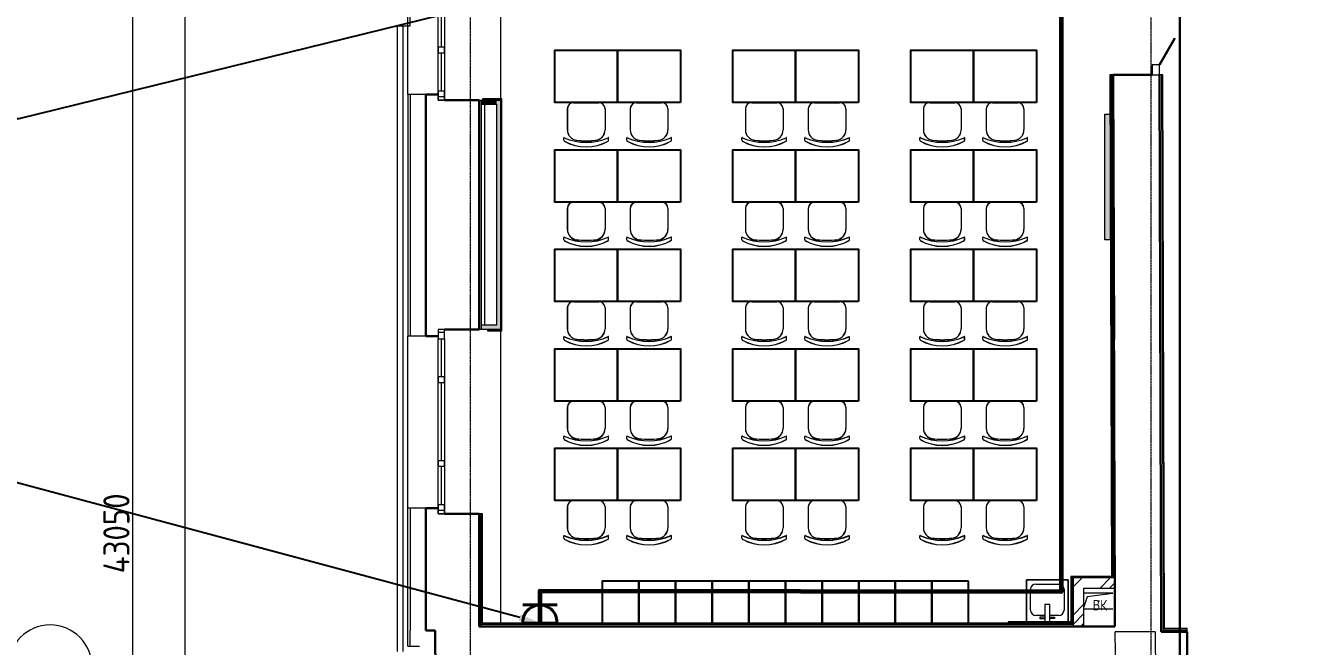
# Model space of a CAD drawing. Header units: millimetres. Extents: x -32 to 417638015, y -35 to 175284279.
# Drawn here: x 780019 to 792359, y 72212 to 78135 of the extents above; entities that cross this region are included whole.
import ezdxf
from ezdxf import colors
from ezdxf.entities.mleader import LeaderData, LeaderLine
from ezdxf.math import Vec2, Vec3

# ---------------------------------------------------------------- set-up
doc = ezdxf.new("R2010")
doc.units = ezdxf.units.MM
doc.linetypes.add('ADSK_Линия сетки', pattern=[25, 20, -2.5, 0, -2.5])
for name, color, linetype, lineweight in [('_ Окна', 7, 'Continuous', 9), ('_ЭМ_гофра', 5, 'Continuous', 60), ('_ЭМ_ТХобщее_слой', 7, 'Continuous', 30), ('Аннотация', 7, 'Continuous', 18), ('Двери', 7, 'Continuous', 9), ('Обобщенные модели', 7, 'Continuous', 18), ('Окна', 7, 'Continuous', 9), ('Оси', 253, 'Continuous', 9), ('Перекрытие', 7, 'Continuous', 18), ('Размеры', 7, 'Continuous', 9), ('Сантехника', 7, 'Continuous', 18), ('Стены внутренние', 7, 'Continuous', 18), ('Стены наружные', 7, 'Continuous', 18), ('Стены несущие', 7, 'Continuous', 30), ('Стены отделка', 7, 'Continuous', 30), ('Стены штриховка', 7, 'Continuous', 9), ('ТХ', 5, 'Continuous', 0), ('ШТРИХОВКА', 252, 'Continuous', 15), ('ЭМ', 5, 'Continuous', 40), ('ЭМ_Лоток 1_2', 162, 'Continuous', 30)]:
    doc.layers.add(name, color=color, linetype=linetype, lineweight=lineweight)
doc.layers.add('_ЭМ_Надписи', color=7, linetype='Continuous')
doc.layers.add('ЭОМ_Лотки рабочие', color=5, linetype='Continuous')
doc.styles.add('GOST Common_1', font='GOST_Common.ttf', dxfattribs={"width": 0.9, "height": 250})
doc.styles.add('GOST Common_5', font='GOST_Common.ttf', dxfattribs={"width": 0.9, "height": 200})
doc.styles.add('ЭОМ', font='isocpeur.ttf', dxfattribs={"width": 0.85, "height": 250})
doc.linetypes.add('Cable in the tray', pattern='A,5,[130,ltypeshp.shx,S=1,R=0,X=0,Y=0],1.5,[130,ltypeshp.shx,S=1.5,R=90,X=0,Y=-1],1,[130,ltypeshp.shx,S=1,R=0,X=0.5,Y=0],5', length=12.5)
doc.dimstyles.new('ADSK_Основной_2_5_мм', dxfattribs={"dimscale": 304.8, "dimtxt": 251.428749, "dimasz": 0.463911, "dimexe": 0.492126, "dimexo": 0.492126, "dimgap": 0.098425, "dimtad": 1, "dimrnd": 0.01, "dimdsep": 46, "dimtxsty": 'GOST Common_1', "dimblk1": 'OBLIQUE', "dimblk2": 'OBLIQUE', "dimsah": 1, "dimcen": 0.09, "dimdle": 0.492126, "dimazin": 2, "dimtfac": 1, "dimtdec": 4, "dimtix": 1, "dimtmove": 0, "dimatfit": 3, "dimfxl": 1, "dimtvp": 1, "dimtolj": 1, "dimtzin": 0, "dimlwd": 20, "dimlwe": 20, "dimarcsym": 2})
pattern_1 = [(45, (686.36, 338.7), (-269.4077, 269.4077), []), (45, (776.16, 338.7), (-269.4077, 269.4077), []), (45, (865.96, 338.7), (-269.4077, 269.4077), []), (45, (955.77, 338.7), (-269.4077, 269.4077), [])]

# ---------------------------------------------------------------- blocks, each defined once
blk = doc.blocks.new('_Oblique')
at = {"color": 0, "linetype": 'ByBlock', "lineweight": -2}
blk.add_line((-0.5, -0.5), (0.5, 0.5), dxfattribs=at)
blk = doc.blocks.new('*D184')
at = {"layer": 'Defpoints', "color": 0, "transparency": 16777216}
for p in [(-8940, 43384), (-9040, 334), (-8940, 334)]:
    blk.add_point(p, dxfattribs=at)
at = {"layer": 'Размеры', "color": 0, "transparency": 16777216}
for p, q in [((-9040, 43534), (-9040, 184)), ((-9090, 43384), (-9190, 43384)), ((-9090, 334), (-9190, 334))]:
    blk.add_line(p, q, dxfattribs=at)
at = {"layer": 'Размеры', "color": 0, "transparency": 16777216, "xscale": 141.4, "yscale": 141.4, "zscale": 141.4}
for p, rotation in [((-9040, 43384), 90), ((-9040, 334), 270)]:
    blk.add_blockref('_Oblique', p, dxfattribs=dict(at, rotation=rotation))
at = {"layer": 'Размеры', "color": 0, "transparency": 16777216, "insert": (-9195, 21859), "char_height": 250, "width": 971.62, "attachment_point": 5, "rotation": 90, "style": 'GOST Common_1'}
blk.add_mtext('\\A1;43050', dxfattribs=at)
blk = doc.blocks.new('*D186')
at = {"layer": 'Defpoints', "color": 0, "transparency": 16777216}
for p in [(-8441, 36884), (-8541, 20584), (-8441, 20584)]:
    blk.add_point(p, dxfattribs=at)
at = {"layer": 'Размеры', "color": 0, "transparency": 16777216}
for p, q in [((-8541, 37034), (-8541, 20434)), ((-8591, 36884), (-8691, 36884)), ((-8591, 20584), (-8691, 20584))]:
    blk.add_line(p, q, dxfattribs=at)
at = {"layer": 'Размеры', "color": 0, "transparency": 16777216, "xscale": 141.4, "yscale": 141.4, "zscale": 141.4}
for p, rotation in [((-8541, 36884), 90), ((-8541, 20584), 270)]:
    blk.add_blockref('_Oblique', p, dxfattribs=dict(at, rotation=rotation))
at = {"layer": 'Размеры', "color": 0, "transparency": 16777216, "insert": (-8696, 28734), "char_height": 250, "width": 889.8, "attachment_point": 5, "rotation": 90, "style": 'GOST Common_1'}
blk.add_mtext('\\A1;16300', dxfattribs=at)
blk = doc.blocks.new('Стул ученич штабелир №5-7')
at = {"color": 0, "linetype": 'ByBlock', "lineweight": -2}
for p, q in [((-120, 0), (120, 0)), ((-120, 0), (120, 0)), ((-180, -60), (-180, -260)), ((-180, -60), (-180, -260)), ((180, -60), (180, -260)), ((180, -60), (180, -260)), ((-213, -359), (-213, -337)), ((-213, -359), (-213, -337)), ((214, -359), (214, -337)), ((214, -359), (214, -337))]:
    blk.add_line(p, q, dxfattribs=at)
for centre, radius, start, end in [((-120, -60), 60, 90, 180), ((-120, -60), 60, 90, 180), ((120, -60), 60, 0, 90), ((120, -60), 60, 0, 90), ((-210, -337), 3, 63.8978, 180), ((-210, -337), 3, 63.8978, 180), ((-203, -359), 10, 180, 238.0683), ((-203, -359), 10, 180, 238.0683), ((0, 142), 521, 246.3195, 293.6805), ((0, 142), 521, 246.3195, 293.6805), ((0, 9), 431, 240.9917, 299.0083), ((0, 9), 431, 240.9917, 299.0083), ((-80, -260), 100, 180, 264.2584), ((-80, -260), 100, 180, 264.2584), ((0, 436), 800, 263.247, 276.753), ((0, 436), 800, 263.247, 276.753), ((80, -260), 100, 275.7416, 0), ((80, -260), 100, 275.7416, 0), ((211, -337), 3, 0, 116.1022), ((211, -337), 3, 0, 116.1022), ((204, -359), 10, 301.9317, 0), ((204, -359), 10, 301.9317, 0)]:
    blk.add_arc(centre, radius, start, end, dxfattribs=at)
blk = doc.blocks.new('Тх 2 этаж')
at = {"lineweight": 0, "true_color": 0x939598}
h = blk.add_hatch(color=252, dxfattribs=at)
h.dxf.hatch_style = 1
h.paths.add_polyline_path([(5983, 22337), (5933, 22337), (5933, 23537), (5983, 23537)])
at = {"color": 252, "true_color": 0x939598}
for points in [[(1280, 23647), (680, 23647), (680, 24147), (1280, 24147)], [(1880, 23647), (1280, 23647), (1280, 24147), (1880, 24147)], [(2980, 23647), (2380, 23647), (2380, 24147), (2980, 24147)], [(3580, 23647), (2980, 23647), (2980, 24147), (3580, 24147)], [(4680, 23647), (4080, 23647), (4080, 24147), (4680, 24147)], [(5280, 23647), (4680, 23647), (4680, 24147), (5280, 24147)], [(1280, 22697), (680, 22697), (680, 23197), (1280, 23197)], [(1880, 22697), (1280, 22697), (1280, 23197), (1880, 23197)], [(2980, 22697), (2380, 22697), (2380, 23197), (2980, 23197)], [(3580, 22697), (2980, 22697), (2980, 23197), (3580, 23197)], [(4680, 22697), (4080, 22697), (4080, 23197), (4680, 23197)], [(5280, 22697), (4680, 22697), (4680, 23197), (5280, 23197)], [(1280, 21747), (680, 21747), (680, 22247), (1280, 22247)], [(1880, 21747), (1280, 21747), (1280, 22247), (1880, 22247)], [(2980, 21747), (2380, 21747), (2380, 22247), (2980, 22247)], [(3580, 21747), (2980, 21747), (2980, 22247), (3580, 22247)], [(4680, 21747), (4080, 21747), (4080, 22247), (4680, 22247)], [(5280, 21747), (4680, 21747), (4680, 22247), (5280, 22247)], [(1280, 20797), (680, 20797), (680, 21297), (1280, 21297)], [(1880, 20797), (1280, 20797), (1280, 21297), (1880, 21297)], [(2980, 20797), (2380, 20797), (2380, 21297), (2980, 21297)], [(3580, 20797), (2980, 20797), (2980, 21297), (3580, 21297)], [(4680, 20797), (4080, 20797), (4080, 21297), (4680, 21297)], [(5280, 20797), (4680, 20797), (4680, 21297), (5280, 21297)], [(1280, 19847), (680, 19847), (680, 20347), (1280, 20347)], [(1880, 19847), (1280, 19847), (1280, 20347), (1880, 20347)], [(2980, 19847), (2380, 19847), (2380, 20347), (2980, 20347)], [(3580, 19847), (2980, 19847), (2980, 20347), (3580, 20347)], [(4680, 19847), (4080, 19847), (4080, 20347), (4680, 20347)], [(5280, 19847), (4680, 19847), (4680, 20347), (5280, 20347)]]:
    blk.add_lwpolyline(points, close=True, dxfattribs=at)
at = {"color": 252, "lineweight": 0, "true_color": 0x939598}
blk.add_lwpolyline([(5983, 22337), (5933, 22337), (5933, 23537), (5983, 23537), (5983, 22337)], dxfattribs=at)
at = {"color": 252, "true_color": 0x939598}
for points in [[(1482, 19077), (1132, 19077), (1132, 18677), (1482, 18677), (1482, 19077)], [(1832, 19077), (1482, 19077), (1482, 18677), (1832, 18677), (1832, 19077)], [(2182, 19077), (1832, 19077), (1832, 18677), (2182, 18677), (2182, 19077)], [(2532, 19077), (2182, 19077), (2182, 18677), (2532, 18677), (2532, 19077)], [(2882, 19077), (2532, 19077), (2532, 18677), (2882, 18677), (2882, 19077)], [(3232, 19077), (2882, 19077), (2882, 18677), (3232, 18677), (3232, 19077)], [(3582, 19077), (3232, 19077), (3232, 18677), (3582, 18677), (3582, 19077)], [(3932, 19077), (3582, 19077), (3582, 18677), (3932, 18677), (3932, 19077)], [(4282, 19077), (3932, 19077), (3932, 18677), (4282, 18677), (4282, 19077)], [(4632, 19077), (4282, 19077), (4282, 18677), (4632, 18677), (4632, 19077)]]:
    blk.add_lwpolyline(points, dxfattribs=at)
at = {"layer": 'ТХ', "color": 252, "lineweight": 0, "true_color": 0x939598}
for p in [(980, 23647), (1580, 23647), (2680, 23647), (3280, 23647), (4380, 23647), (4980, 23647), (980, 22697), (1580, 22697), (2680, 22697), (3280, 22697), (4380, 22697), (4980, 22697), (980, 21747), (1580, 21747), (2680, 21747), (3280, 21747), (4380, 21747), (4980, 21747), (980, 20797), (1580, 20797), (2680, 20797), (3280, 20797), (4380, 20797), (4980, 20797), (980, 19847), (1580, 19847), (2680, 19847), (3280, 19847), (4380, 19847), (4980, 19847)]:
    blk.add_blockref('Стул ученич штабелир №5-7', p, dxfattribs=at)
blk = doc.blocks.new('_ЭМ_ТХ2_2ЭТАЖнов')
at = {"layer": 'ТХ', "color": 252, "lineweight": 0, "true_color": 0x939598}
for p in [(1105, 25638), (1705, 25638), (2805, 25638), (3405, 25638), (4505, 25638), (5105, 25638), (1105, 24688), (1705, 24688), (2805, 24688), (3405, 24688), (4505, 24688), (5105, 24688), (1105, 23738), (1705, 23738), (2805, 23738), (3405, 23738), (4505, 23738), (5105, 23738), (1105, 22788), (1705, 22788), (2805, 22788), (3405, 22788), (4505, 22788), (5105, 22788), (1105, 21838), (1705, 21838), (2805, 21838), (3405, 21838), (4505, 21838), (5105, 21838)]:
    blk.add_blockref('Стул ученич штабелир №5-7', p, dxfattribs=at)
blk = doc.blocks.new('1м розетка IP20')
at = {"layer": 'ЭМ', "color": 5}
for p, q in [((-10, 163), (-10, -163)), ((163, 163), (163, -163)), ((-10, 0), (315, 0))]:
    blk.add_line(p, q, dxfattribs=at)
blk.add_arc((0, 0), 163, 266.3196, 93.6804, dxfattribs=at)
blk = doc.blocks.new('План 2 этажа')
at = {"lineweight": 9}
h = blk.add_hatch(dxfattribs=at)
h.set_pattern_fill('ANSI34', color=8, scale=20)
h.set_pattern_definition(pattern_1)
h.paths.add_polyline_path([(44851.357, 8633.7), (44751.357, 8633.7), (44751.357, 5758.7), (44851.357, 5758.7), (44851.357, 5765.757)])
h.paths.add_polyline_path([(44851.357, 8965.757), (44141.357, 8965.757), (44141.357, 8865.757), (44751.357, 8865.757), (44751.357, 8633.7), (44851.357, 8633.7)])
h.paths.add_polyline_path([(43071.357, 8965.757), (42607.411, 8965.757), (42608.511, 8865.757), (43071.357, 8865.757)])
h.paths.add_polyline_path([(44839.469, 4703.7), (44851.357, 4703.7), (44851.357, 5758.7), (44751.357, 5758.7), (44751.357, 4703.7), (44826.357, 4703.7)])
h.paths.add_polyline_path([(38937.342, -5867.992), (39332.842, -5867.992), (39332.842, -5096.401), (38937.342, -5096.401)], flags=9)
h.paths.add_polyline_path([(487.342, -5523.806), (882.842, -5523.806), (882.842, -4752.215), (487.342, -4752.215)], flags=9)
h.paths.add_polyline_path([(3487.342, -5523.806), (3882.842, -5523.806), (3882.842, -4752.215), (3487.342, -4752.215)], flags=9)
h.paths.add_polyline_path([(7622.042, -5523.806), (8049.042, -5523.806), (8049.042, -4752.215), (7622.042, -4752.215)], flags=9)
h.paths.add_polyline_path([(10637.342, -5523.806), (11032.842, -5523.806), (11032.842, -4752.215), (10637.342, -4752.215)], flags=9)
h.paths.add_polyline_path([(18537.342, -5523.806), (18932.842, -5523.806), (18932.842, -4752.215), (18537.342, -4752.215)], flags=9)
h.paths.add_polyline_path([(31035.791, -5523.806), (31431.291, -5523.806), (31431.291, -4752.215), (31035.791, -4752.215)], flags=9)
h.paths.add_polyline_path([(42337.342, -5523.806), (42732.842, -5523.806), (42732.842, -4752.215), (42337.342, -4752.215)], flags=9)
h.paths.add_polyline_path([(49290.092, -5523.806), (49780.092, -5523.806), (49780.092, -4752.215), (49290.092, -4752.215)], flags=9)
h.paths.add_polyline_path([(-5981.158, -5523.806), (-5648.658, -5523.806), (-5648.658, -4752.215), (-5981.158, -4752.215)], flags=9)
h.paths.add_polyline_path([(55758.592, -5523.806), (56311.592, -5523.806), (56311.592, -4752.215), (55758.592, -4752.215)], flags=9)
h.paths.add_polyline_path([(-10042.694, -119.379), (-9584.194, -119.379), (-9584.194, 652.212), (-10042.694, 652.212)], flags=9)
h.paths.add_polyline_path([(-10026.944, 8180.621), (-9599.944, 8180.621), (-9599.944, 8952.212), (-10026.944, 8952.212)], flags=9)
h.paths.add_polyline_path([(-10011.644, 12830.621), (-9616.144, 12830.621), (-9616.144, 13602.212), (-10011.644, 13602.212)], flags=9)
h.paths.add_polyline_path([(-10042.694, 20130.621), (-9584.194, 20130.621), (-9584.194, 20902.212), (-10042.694, 20902.212)], flags=9)
h.paths.add_polyline_path([(-10011.644, 36430.621), (-9616.144, 36430.621), (-9616.144, 37202.212), (-10011.644, 37202.212)], flags=9)
h.paths.add_polyline_path([(-10058.894, 42930.621), (-9568.894, 42930.621), (-9568.894, 43702.212), (-10058.894, 43702.212)], flags=9)
h.paths.add_polyline_path([(-10026.944, 1680.621), (-9599.944, 1680.621), (-9599.944, 2452.212), (-10026.944, 2452.212)], flags=9)
h.paths.add_polyline_path([(46258.592, -5523.806), (46811.592, -5523.806), (46811.592, -4752.215), (46258.592, -4752.215)], flags=9)
h = blk.add_hatch()
h.set_pattern_fill('ANSI34', color=8, scale=20)
h.set_pattern_definition(pattern_1)
h.paths.add_polyline_path([(-56.132, 21436.041), (-56.132, 20970.041), (43.868, 20970.041), (43.868, 21336.041), (338.83, 21336.041), (338.529, 21436.041)])
at = {"layer": 'Стены внутренние'}
for points in [[(-5711.43, 25955.694), (-5565.219, 25955.694), (-5565.219, 25995.694), (-5711.43, 25995.694)], [(-5525.219, 23845.698), (-5525.219, 25995.694), (-5565.219, 25995.694), (-5565.219, 23845.698)], [(-5525.219, 23805.698), (-5525.219, 23845.698), (-5711.43, 23845.698), (-5711.43, 23805.698)]]:
    blk.add_hatch(color=8, dxfattribs=at).paths.add_polyline_path(points)
at = {"layer": '_ Окна', "color": 8}
for p, q in [((-6091.43, 26505.694), (-6091.43, 27245.694)), ((-6091.43, 26085.694), (-6091.43, 26445.694)), ((-6061.43, 26025.694), (-6121.43, 26025.694)), ((-6061.43, 23775.698), (-6121.43, 23775.698)), ((-6091.43, 23355.698), (-6091.43, 23715.698)), ((-6091.43, 22555.698), (-6091.43, 23295.698)), ((-6091.43, 22135.698), (-6091.43, 22495.698)), ((-6061.43, 22075.698), (-6121.43, 22075.698))]:
    blk.add_line(p, q, dxfattribs=at)
at = {"layer": '_ Окна', "color": 8, "lineweight": 18}
for p, q in [((-6121.43, 26505.694), (-6061.43, 26505.694)), ((-6121.43, 26445.694), (-6121.43, 26505.694)), ((-6061.43, 26445.694), (-6121.43, 26445.694)), ((-6061.43, 26505.694), (-6061.43, 26445.694)), ((-6121.43, 26085.694), (-6061.43, 26085.694)), ((-6121.43, 25995.694), (-6121.43, 26085.694)), ((-6061.43, 26085.694), (-6061.43, 25995.694)), ((-6061.43, 25995.694), (-6121.43, 25995.694)), ((-6061.43, 23805.698), (-6121.43, 23805.698)), ((-6121.43, 23805.698), (-6121.43, 23715.698)), ((-6121.43, 23715.698), (-6061.43, 23715.698)), ((-6061.43, 23715.698), (-6061.43, 23805.698)), ((-6121.43, 23355.698), (-6061.43, 23355.698)), ((-6121.43, 23295.698), (-6121.43, 23355.698)), ((-6061.43, 23355.698), (-6061.43, 23295.698)), ((-6061.43, 23295.698), (-6121.43, 23295.698)), ((-6121.43, 22555.698), (-6061.43, 22555.698)), ((-6121.43, 22495.698), (-6121.43, 22555.698)), ((-6061.43, 22495.698), (-6121.43, 22495.698)), ((-6061.43, 22555.698), (-6061.43, 22495.698)), ((-6121.43, 22135.698), (-6061.43, 22135.698)), ((-6121.43, 22045.698), (-6121.43, 22135.698)), ((-6061.43, 22135.698), (-6061.43, 22045.698)), ((-6061.43, 22045.698), (-6121.43, 22045.698))]:
    blk.add_line(p, q, dxfattribs=at)
at = {"layer": 'Двери', "color": 8, "lineweight": 30}
blk.add_line((763.904, 26332.948), (910.64, 26588.865), dxfattribs=at)
at = {"layer": 'Двери', "color": 8}
for p, q in [((763.904, 26332.948), (693.904, 26332.739)), ((693.904, 26332.739), (694.188, 26237.739)), ((764.188, 26237.948), (763.904, 26332.948)), ((694.188, 26237.739), (764.188, 26237.948))]:
    blk.add_line(p, q, dxfattribs=at)
at = {"layer": 'Обобщенные модели', "color": 8}
for p, q in [((318.972, 21288.7), (43.868, 21288.7)), ((318.972, 21288.7), (43.868, 21288.7)), ((75.156, 21251.2), (43.868, 21157.337)), ((318.98, 21286.032), (75.156, 21251.2)), ((43.868, 21138.7), (319.422, 21138.7)), ((43.868, 21138.7), (319.422, 21138.7))]:
    blk.add_line(p, q, dxfattribs=at)
for start, end in [(90, 270), (150, 270), (105, 120), (270, 90), (270, 15)]:
    blk.add_arc((187.656, 21213.7), 2.5, start, end, dxfattribs=at)
at = {"layer": 'Окна', "color": 8}
for p, q in [((-6121.43, 26505.694), (-6121.43, 27245.694)), ((-6061.43, 27245.694), (-6061.43, 26505.694)), ((-6121.43, 26505.694), (-6121.43, 26445.694)), ((-6121.43, 26085.694), (-6121.43, 26445.694)), ((-6061.43, 26445.694), (-6061.43, 26505.694)), ((-6061.43, 26445.694), (-6061.43, 26085.694)), ((-6121.43, 26085.694), (-6121.43, 25995.694)), ((-6061.43, 25995.694), (-6061.43, 26085.694)), ((-6121.43, 25995.694), (-6061.43, 25995.694)), ((-6121.43, 23805.698), (-6121.43, 23715.698)), ((-6061.43, 23805.698), (-6121.43, 23805.698)), ((-6121.43, 23355.698), (-6121.43, 23715.698)), ((-6061.43, 23715.698), (-6061.43, 23805.698)), ((-6061.43, 23715.698), (-6061.43, 23355.698)), ((-6121.43, 23355.698), (-6121.43, 23295.698)), ((-6061.43, 23295.698), (-6061.43, 23355.698)), ((-6121.43, 22555.698), (-6121.43, 23295.698)), ((-6061.43, 23295.698), (-6061.43, 22555.698)), ((-6121.43, 22555.698), (-6121.43, 22495.698)), ((-6121.43, 22135.698), (-6121.43, 22495.698)), ((-6061.43, 22495.698), (-6061.43, 22555.698)), ((-6061.43, 22495.698), (-6061.43, 22135.698)), ((-6121.43, 22135.698), (-6121.43, 22045.698)), ((-6061.43, 22045.698), (-6061.43, 22135.698)), ((-6121.43, 22045.698), (-6061.43, 22045.698))]:
    blk.add_line(p, q, dxfattribs=at)
at = {"layer": 'Оси', "color": 8, "linetype": 'ADSK_Линия сетки'}
for p, q in [((685.923, -4690.674), (685.923, 44561.698)), ((-5814.077, -4690.674), (-5814.077, 44448.764))]:
    blk.add_line(p, q, dxfattribs=at)
at = {"layer": 'Оси', "color": 8, "lineweight": 20}
for start, end in [(90, 270), (270, 90)]:
    blk.add_arc((-9828.371, 20583.7), 400, start, end, dxfattribs=at)
at = {"layer": 'Перекрытие', "color": 8}
for p, q in [((-5525.219, 26007.694), (-5525.219, 28721.7)), ((-5681.43, 25955.694), (-5681.43, 23845.698))]:
    blk.add_line(p, q, dxfattribs=at)
blk.add_lwpolyline([(-5699.474, 21002.041), (-5525.219, 21002.041), (-5525.219, 23793.845)], dxfattribs=at)
at = {"layer": 'Сантехника', "color": 8}
for p, q in [((-506.132, 21415.041), (-506.132, 21015.041)), ((-106.132, 21415.041), (-506.132, 21415.041)), ((-506.132, 21415.041), (-106.132, 21415.041)), ((-506.132, 21015.041), (-506.132, 21415.041)), ((-416.131, 21375.042), (-196.132, 21375.042)), ((-106.132, 21015.041), (-106.132, 21415.041)), ((-106.132, 21415.041), (-106.132, 21015.041)), ((-466.131, 21125.041), (-466.131, 21325.042)), ((-146.132, 21325.042), (-146.132, 21125.041)), ((-331.132, 21180.054), (-331.132, 21015.041)), ((-281.132, 21180.054), (-331.132, 21180.054)), ((-281.132, 21015.041), (-281.132, 21180.054)), ((-331.132, 21075.041), (-416.131, 21075.041)), ((-376.132, 21060.041), (-376.132, 21045.041)), ((-331.132, 21060.041), (-376.132, 21060.041)), ((-376.132, 21045.041), (-331.132, 21045.041)), ((-196.132, 21075.041), (-281.132, 21075.041)), ((-281.132, 21060.041), (-236.132, 21060.041)), ((-236.132, 21045.041), (-281.132, 21045.041)), ((-236.132, 21060.041), (-236.132, 21045.041))]:
    blk.add_line(p, q, dxfattribs=at)
for centre, start, end in [((-416.131, 21325.042), 90, 180), ((-196.132, 21325.042), 0, 90), ((-416.131, 21125.041), 180, 270), ((-196.132, 21125.041), 270, 0)]:
    blk.add_arc(centre, 50, start, end, dxfattribs=at)
at = {"layer": 'Стены внутренние', "color": 8}
for p, q in [((722.996, 20918.7), (342.976, 20918.7)), ((347.745, 20460.041), (342.976, 20918.7)), ((722.996, 20918.7), (728.923, 20348.7))]:
    blk.add_line(p, q, dxfattribs=at)
at = {"layer": 'Стены наружные', "color": 8}
for p, q in [((-6412.43, 26705.588), (-6412.43, 27795.408)), ((-6391.43, 26705.588), (-6391.43, 27690.694)), ((-6511.43, 20732.028), (-6511.43, 26705.588)), ((-6511.43, 26705.588), (-6391.43, 26705.588)), ((-6461.43, 26705.588), (-6461.43, 20732.028)), ((-6411.43, 26050.694), (-6411.43, 26705.588)), ((-6411.43, 22100.698), (-6411.43, 23740.698))]:
    blk.add_line(p, q, dxfattribs=at)
at = {"layer": 'Стены несущие', "color": 8}
for p, q in [((331.706, 23708.645), (324.116, 26236.633)), ((694.188, 26237.739), (324.19, 26236.634)), ((324.19, 26236.634), (339.928, 20970.041)), ((780.083, 20918.7), (764.188, 26237.948)), ((-6241.43, 26050.694), (-6241.43, 23740.698)), ((-6121.43, 26050.694), (-6241.43, 26050.694)), ((-5731.43, 25995.694), (-6061.43, 25995.694)), ((-5731.43, 25995.694), (-5731.43, 23805.698)), ((-5731.43, 23805.698), (-5731.43, 25995.694)), ((-6241.43, 23740.698), (-6121.43, 23740.698)), ((-6061.43, 23805.698), (-5731.43, 23805.698)), ((339.868, 20990.041), (335.909, 22308.651)), ((-6241.43, 20932.233), (-6241.43, 22100.698)), ((-6121.43, 22100.698), (-6241.43, 22100.698)), ((-5731.43, 22045.698), (-6061.43, 22045.698)), ((-5731.43, 22045.698), (-5731.43, 20969.923)), ((-5731.43, 20969.58), (-5731.43, 22045.698)), ((-6241.43, 20932.233), (-6151.44, 20932.233)), ((-6145.563, 19787.106), (-6151.44, 20932.233)), ((-5641.627, 20970.041), (-5731.43, 20969.58)), ((339.928, 20970.041), (-5641.627, 20970.041)), ((1028.468, 20918.7), (780.083, 20918.7)), ((1028.468, 20348.7), (1028.468, 20918.7))]:
    blk.add_line(p, q, dxfattribs=at)
at = {"layer": 'Стены отделка', "color": 8, "lineweight": 9}
for p, q in [((324.116, 26236.633), (292.116, 26236.538)), ((292.116, 26236.538), (306.493, 21448.041)), ((796.188, 26238.044), (764.188, 26237.948)), ((784.188, 26238.008), (800.053, 20928.72)), ((811.988, 20950.7), (796.188, 26238.044)), ((-6411.43, 26050.694), (-6411.43, 23740.698)), ((-6241.43, 26050.694), (-6411.43, 26050.694)), ((-6391.43, 26050.694), (-6391.43, 26046.694)), ((-5731.43, 25995.694), (-5525.219, 25995.694)), ((-5711.43, 25995.694), (-5711.43, 23845.698)), ((-5711.43, 25955.694), (-5565.219, 25955.694)), ((-5515.219, 26007.694), (-5699.43, 26007.694)), ((-5699.43, 26007.694), (-5699.43, 25995.694)), ((-5565.219, 25955.694), (-5565.219, 23845.698)), ((-5525.219, 23805.698), (-5525.219, 25995.694)), ((-5513.219, 23795.698), (-5513.219, 26005.694)), ((-5565.219, 23845.698), (-5711.43, 23845.698)), ((-5711.43, 23845.698), (-5711.43, 23805.698)), ((-6241.43, 23740.698), (-6411.43, 23740.698)), ((-6391.43, 23746.698), (-6391.43, 23740.698)), ((-5525.219, 23805.698), (-5731.43, 23805.698)), ((-5651.43, 23805.698), (-5651.43, 23793.698)), ((-5651.43, 23793.698), (-5515.219, 23793.698)), ((335.909, 22308.651), (331.706, 23708.645)), ((-6411.43, 20782.233), (-6411.43, 22100.698)), ((-6241.43, 22100.698), (-6411.43, 22100.698)), ((-6391.43, 22096.698), (-6391.43, 22100.698)), ((-5699.43, 22045.698), (-5731.43, 22045.698)), ((-5699.43, 21002.041), (-5699.43, 22045.698)), ((318.247, 21530.111), (318.529, 21436.041)), ((-81.132, 21448.041), (-81.132, 21015.041)), ((-56.132, 21448.041), (-81.132, 21448.041)), ((-56.132, 20970.041), (-56.132, 21448.041)), ((306.529, 21448.041), (-56.132, 21448.041)), ((-56.132, 21436.041), (338.571, 21436.041)), ((43.868, 20970.041), (43.868, 21336.041)), ((43.868, 21336.041), (338.834, 21336.041)), ((-5711.43, 20969.923), (-5711.43, 20990.041)), ((-5711.43, 20990.041), (-56.132, 20990.041)), ((-681.132, 21002.041), (-5699.43, 21002.041)), ((-81.132, 21015.041), (-681.132, 21015.041)), ((-681.132, 21015.041), (-681.132, 20990.041)), ((339.929, 20970.041), (339.868, 20990.041)), ((-6391.43, 20782.233), (-6391.43, 20932.233)), ((-6151.44, 20782.233), (-6151.44, 20932.233)), ((-5731.43, 20969.923), (-5711.43, 20969.923)), ((-5711.43, 20970.041), (339.929, 20970.041)), ((780.054, 20928.66), (800.053, 20928.72)), ((800.024, 20938.7), (1028.468, 20938.7)), ((806.357, 20938.7), (806.357, 20918.7)), ((1028.468, 20950.7), (811.988, 20950.7)), ((1028.468, 20918.7), (1028.468, 20950.7)), ((-6411.43, 20782.233), (-6300.672, 20782.233)), ((-6300.672, 20782.233), (-6300.671, 20782.028)), ((-6150.67, 20782.233), (-6151.44, 20782.233))]:
    blk.add_line(p, q, dxfattribs=at)
at = {"layer": 'Стены штриховка', "color": 8}
for p, q in [((294.116, 26236.544), (308.499, 21446.041)), ((304.116, 26236.574), (318.247, 21530.111)), ((809.994, 20948.7), (794.188, 26238.038)), ((-6391.43, 26046.694), (-6391.43, 23746.698)), ((-5699.43, 26005.694), (-5513.219, 26005.694)), ((-5515.219, 23793.698), (-5515.219, 26007.694)), ((-5513.219, 26007.694), (-5515.219, 26007.694)), ((-5513.219, 26005.694), (-5513.219, 26007.694)), ((-5651.43, 23795.698), (-5513.219, 23795.698)), ((-5515.219, 23793.698), (-5513.219, 23793.698)), ((-5513.219, 23793.698), (-5513.219, 23795.698)), ((-6391.43, 22096.698), (-6391.43, 22096.698)), ((-6391.43, 22096.698), (-6391.43, 20932.233)), ((-5711.43, 20990.041), (-5711.43, 22045.698)), ((-5701.43, 21000.041), (-5701.43, 22045.698)), ((-72.132, 21006.041), (-72.132, 21448.041)), ((-66.132, 21000.041), (-66.132, 21448.041)), ((-56.132, 21446.041), (308.499, 21446.041)), ((-66.132, 21000.041), (-5701.43, 21000.041)), ((-72.132, 21006.041), (-681.132, 21006.041)), ((1028.468, 20948.7), (809.994, 20948.7))]:
    blk.add_line(p, q, dxfattribs=at)
at = {"layer": 'ЭОМ_Лотки рабочие'}
blk.add_blockref('Тх 2 этаж', (-5689.424, 2325.176), dxfattribs=at)
at = {"layer": 'Аннотация', "color": 8, "insert": (263.907, 21222.192), "char_height": 100, "width": 149.985, "attachment_point": 3, "line_spacing_factor": 1.022766, "style": 'GOST Common_5'}
blk.add_mtext('\\pxqr,t3.6,7.2,10.8,14.4,18,21.6,25.2,28.8,32.4,36,39.6,43.2,46.8,50.4,54,57.6,61.2,64.8,68.4,72,75.6,79.2,82.8,86.4,90,93.6,97.2,100.8,104.4,108,111.6,115.2;{ВК}', dxfattribs=at)
at = {"layer": 'Размеры', "color": 8}
for base, p1, p2, override, picture, middle in [((-9039.994, 333.7), (-8940.009, 43383.7), (-8940.009, 333.7), {"dimpost": '<>', "dimfxl": 43050, "dimlwd": 65535, "dimlwe": 65535}, '*D184', (-9194.994, 21858.7)), ((-8540.616, 20583.7), (-8440.631, 36883.7), (-8440.631, 20583.7), {"dimpost": '<>', "dimfxl": 16300, "dimlwd": 65535, "dimlwe": 65535}, '*D186', (-8695.616, 28733.7))]:
    dim = blk.add_linear_dim(base=base, p1=p1, p2=p2, angle=90, dimstyle='ADSK_Основной_2_5_мм', override=override, dxfattribs=at)
    dim.commit()
    dim.dimension.update_dxf_attribs({"geometry": picture, "text_midpoint": middle})

msp = doc.modelspace()

# ---------------------------------------------------------------- block references
at = {"layer": 'ШТРИХОВКА'}
msp.add_blockref('План 2 этажа', (790079, 51430), dxfattribs=at)

# ---------------------------------------------------------------- next in the draw order: linework, layer by layer
at = {"layer": '_ЭМ_гофра', "linetype": 'ByBlock'}
msp.add_lwpolyline([(789906, 78436), (789906, 72731), (784928, 72736), (784928, 72432)], dxfattribs=at)
at = {"layer": 'ЭМ_Лоток 1_2', "linetype": 'Cable in the tray', "ltscale": 50}
for points in [[(791038, 74618), (791038, 88075)], [(791038, 74618), (791038, 61604), (838863, 61604)]]:
    msp.add_lwpolyline(points, dxfattribs=at)

# ---------------------------------------------------------------- next in the draw order: block references
at = {"layer": '_ЭМ_ТХобщее_слой', "lineweight": 50}
msp.add_blockref('_ЭМ_ТХ2_2ЭТАЖнов', (784265, 51763), dxfattribs=at)
at = {"layer": 'ЭМ', "rotation": 90.00000000000914}
msp.add_blockref('1м розетка IP20', (784928, 72442), dxfattribs=at)

# ---------------------------------------------------------------- next in the draw order: leaders
at = {"layer": '_ЭМ_Надписи', "color": 7, "ltscale": 5}
ml = msp.add_multileader_mtext('Standard', dxfattribs=at)
ml.set_content('{\\fGOST Common|b0|i0|c0|p34;\\W0.9;\\C256;2\\fGOST Common|b0|i0|c204|p34;ЩРС-1\\fISOCPEUR|b0|i0|c204|p34;\\W0.85; Гр.3\\P\\W1;\\C0;Раб.место учителя, ноутбук}', color=1, style='ЭОМ')
ml.set_leader_properties()
ml.build(insert=Vec2(0, 0))
ml.multileader.update_dxf_attribs({"text_left_attachment_type": 6, "text_right_attachment_type": 6, "dogleg_length": 0, "arrow_head_size": 200})
ctx = ml.context
ctx.base_point, ctx.char_height, ctx.arrow_head_size, ctx.landing_gap_size, ctx.plane_origin = Vec3(777216, 77247, -64), 250, 200, 0, Vec3(762594, 87004, -64)
ctx.left_attachment, ctx.right_attachment = 6, 6
notes = []
notes.append((ctx, [(1, (1, 1, 0), (779953, 77247, -64), (-1, 0), 0, [(0, [(785023, 78495, -64)], 0, [])])]))
ctx.mtext.insert, ctx.mtext.width, ctx.mtext.defined_height, ctx.mtext.flow_direction = Vec3(777216, 77572, -64), 2880, 546, 5
ml = msp.add_multileader_mtext('Standard', dxfattribs=at)
ml.set_content('{\\fGOST Common|b0|i0|c204|p34;\\W0.9;\\C256;2ЩРС-1\\fISOCPEUR|b0|i0|c204|p34;\\W0.85; Гр.3 \\PРезерв\\P\\fGOST Common|b0|i0|c0|p34;\\W0.9;h=\\fGOST Common|b0|i0|c204|p34;1\\fGOST Common|b0|i0|c0|p34;.\\fGOST Common|b0|i0|c204|p34;8м}', color=1, style='ЭОМ')
ml.set_leader_properties()
ml.build(insert=Vec2(0, 0))
ml.multileader.update_dxf_attribs({"text_left_attachment_type": 6, "text_right_attachment_type": 6, "dogleg_length": 0, "arrow_head_size": 200})
ctx = ml.context
ctx.base_point, ctx.char_height, ctx.arrow_head_size, ctx.landing_gap_size, ctx.plane_origin = Vec3(777216, 74071), 250, 200, 0, Vec3(759950, 89972)
ctx.left_attachment, ctx.right_attachment = 6, 6
notes.append((ctx, [(1, (1, 1, 0), (778822, 74071), (-1, 0), 0, [(0, [(784928, 72432)], 0, [])])]))
ctx.mtext.insert, ctx.mtext.width, ctx.mtext.defined_height, ctx.mtext.flow_direction = Vec3(777216, 74371), 2880, 546, 5
for ctx, leaders in notes:
    for number, flags, end, landing, length, lines in leaders:
        leader = LeaderData()
        leader.index, (leader.has_last_leader_line, leader.has_dogleg_vector, leader.attachment_direction) = number, flags
        leader.last_leader_point, leader.dogleg_vector, leader.dogleg_length = Vec3(end), Vec3(landing), length
        for number, points, colour, breaks in lines:
            line = LeaderLine()
            line.index, line.vertices, line.color, line.breaks = number, Vec3.list(points), colors.encode_raw_color(colour), breaks
            leader.lines.append(line)
        ctx.leaders.append(leader)

doc.saveas('drawing.dxf')
